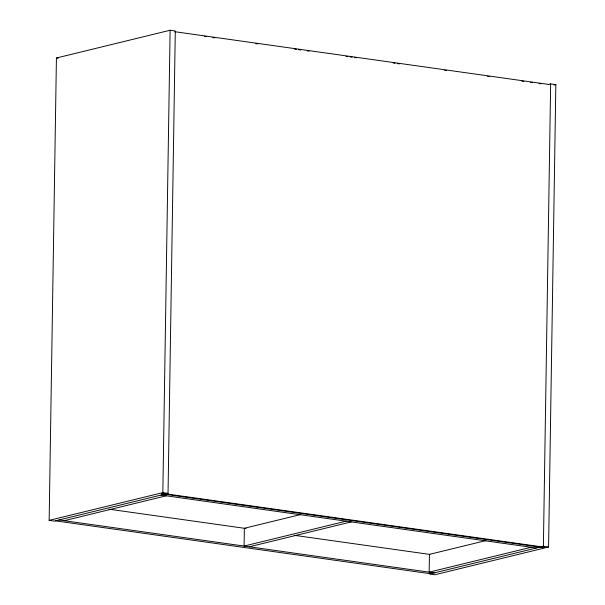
<?xml version="1.0" encoding="UTF-8"?>
<svg xmlns="http://www.w3.org/2000/svg" width="605" height="605" viewBox="0 0 605 605"><rect width="100%" height="100%" fill="white"/><g stroke="black" fill="none" stroke-linecap="round" stroke-linejoin="round"><path stroke-width="0.91" d="M49.156 520.368L56.424 57.989L170.111 30.25L175.299 30.984L168.039 493.362L54.352 521.102L49.156 520.368L162.843 492.629L168.039 493.362M162.843 492.629L170.111 30.25M543.388 546.277L550.648 83.898L555.844 84.632L548.576 547.011L434.889 574.75L429.701 574.016L543.388 546.277L548.576 547.011M548.818 84.345L550.648 83.898M554.006 85.078L555.844 84.632M64.191 520.701L166.201 495.805M300.829 514.5L244.359 528.271L244.08 546.058L346.09 521.17M249.275 546.791L351.278 521.903M485.906 540.59L429.437 554.369L429.157 572.148L531.167 547.26M174.943 31.725L548.743 84.428M204.437 36.406L206.305 36.663M212.847 37.586L214.715 37.85M255.832 43.651L257.7 43.915M294.514 49.103L296.382 49.368M298.825 49.708L300.693 49.973M307.234 50.896L309.102 51.16M345.992 56.363L347.867 56.62M350.219 56.953L352.087 57.218M354.417 57.551L356.292 57.808M393.205 63.018L395.08 63.283M397.477 63.616L399.345 63.88M444.607 70.263L446.475 70.528M487.592 76.321L489.46 76.585M521.964 81.168L523.839 81.433M530.577 82.386L532.453 82.651M538.995 83.566L540.862 83.83M56.424 57.989L58.156 58.231M161.013 495.079L536.355 547.994M108.892 509.176L246.091 528.52M294.227 535.304L429.951 554.437M59.003 519.967L434.352 572.882M55.388 520.845L430.73 573.767M163.002 493.446L161.664 493.778L542.942 547.533L544.288 547.2L163.002 493.446"/></g></svg>
